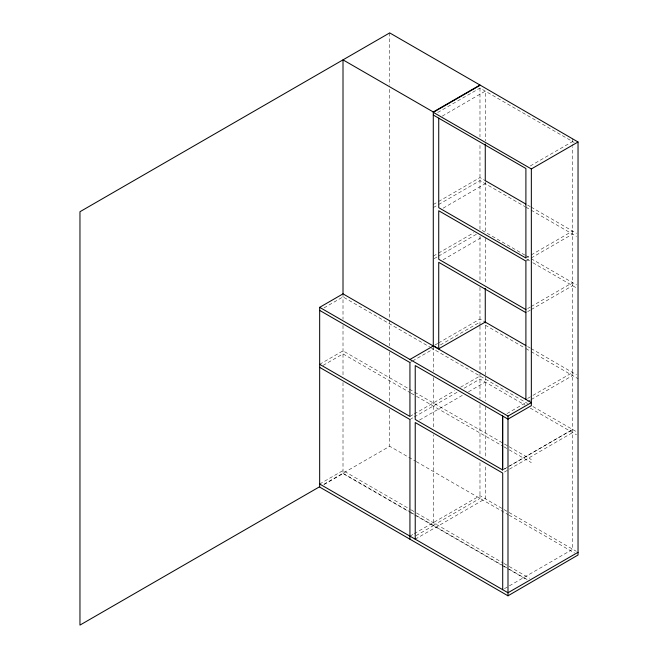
<?xml version="1.0" encoding="UTF-8"?>
<svg xmlns="http://www.w3.org/2000/svg" width="658" height="658" viewBox="0 0 658 658"><rect width="100%" height="100%" fill="white"/><g stroke="black" fill="none" stroke-linecap="round" stroke-linejoin="round"><path stroke-width="0.49" stroke-dasharray="3.29 2.47" d="M442.242 116.137L485.267 91.133L485.267 140.968M443.122 208.191L485.267 183.689M443.122 259.77L480.883 237.826M507.014 413.578L525.997 402.564M527.757 401.553L530.397 400.023M531.277 399.513L572.592 375.554M504.431 468.998L572.641 429.493L507.787 466.941M504.431 472.049L572.641 432.553M437.693 112.493L479.978 88.073L574.146 142.441M433.285 204.539L437.693 201.998M438.573 201.488L479.978 177.578L485.267 180.637M433.285 207.591L437.693 205.049M438.573 204.539L479.978 180.637L524.961 206.604M530.299 165.956L572.592 141.544M323.983 307.903L343.007 296.923L429.748 346.996M433.285 256.118L437.693 253.577M438.573 253.067L473.809 232.726M434.165 258.668L437.693 256.636M438.573 256.126L476.458 234.248M319.665 364.318L343.007 350.837L408.503 388.648M323.119 365.379L343.007 353.897L410.271 392.727M525.898 258.01L530.299 255.46M531.179 254.959L572.592 231.048M525.898 261.061L530.299 258.52M531.179 258.01L572.592 234.1M437.693 343.443L433.285 345.985L433.285 371.425M438.573 342.933L479.978 319.023L485.267 322.083L485.267 376.006M409.934 362.517L411.669 361.522M412.533 361.02L433.285 349.036M440.334 344.973L479.978 322.083M527.658 308.569L530.299 307.047M531.179 306.538L572.592 282.627M527.658 311.629L530.299 310.099M531.179 309.589L572.592 285.687M409.934 416.44L413.397 414.441M414.26 413.94L454.431 390.753M460.6 387.192L479.978 375.998M409.934 419.491L413.397 417.493M414.26 416.999L457.071 392.283M464.12 388.212L479.978 379.057L524.985 405.04M419.549 420.051L463.248 394.825M468.529 391.773L485.267 382.109M319.665 484.017L343.007 470.536L410.271 509.374M323.983 484.214L389.701 446.272L415.371 461.094M323.983 484.576L343.007 473.595L408.503 511.406M527.658 398.435L532.059 395.894M532.939 395.384L572.592 372.494L572.592 146.627M502.597 469.935L506.923 467.435M409.934 536.138L413.397 534.14M414.26 533.638L479.978 495.696L508.247 512.014M433.285 525.355L479.978 498.394L479.978 461.932M415.988 535.694L433.285 525.709L433.285 434.667M415.231 539.19L485.267 498.756L485.267 464.984M504.431 588.696L572.748 549.257L572.592 372.494M527.609 205.074L530.249 206.604M531.138 207.114L576.482 233.294M525.841 207.114L530.249 209.663M531.138 210.173L576.482 236.354M524.961 255.131L479.978 229.165L479.978 144.02M525.841 255.641L530.249 258.191M531.138 258.693L576.482 284.873M526.729 259.203L532.018 262.262M532.898 262.772L576.482 287.933M527.609 346.527L530.249 348.049M531.138 348.559L576.482 374.739M485.267 325.134L524.961 348.049M525.841 348.559L530.258 351.109M531.138 351.619L578.037 378.695M430.628 347.506L527.634 403.51M532.922 406.57L576.498 431.722M530.282 408.1L576.498 434.782M409.391 389.158L413.816 391.716M414.696 392.226L508.297 446.264M509.177 446.774L531.343 459.572M411.16 393.237L415.585 395.795M416.465 396.305L503.049 446.297M503.938 446.807L508.354 449.356M509.234 449.866L531.343 462.623M509.127 512.524L576.276 551.289M416.251 461.603L508.247 514.712M509.127 515.222L574.5 552.967M411.16 509.884L415.585 512.434M416.465 512.944L503.074 562.952M503.962 563.462L508.379 566.012M509.259 566.522L529.575 578.25M343.007 473.234L410.271 512.064M411.16 512.574L415.585 515.132M416.465 515.642L503.074 565.641M503.954 566.151L508.371 568.701M509.259 569.211L527.806 579.928M409.391 511.916L413.816 514.474M414.696 514.984L501.306 564.983M502.194 565.493L506.611 568.043M507.491 568.553L526.926 579.772M572.592 138.846L572.592 145.615M485.267 181.657L485.267 232.216M485.267 238.336L485.267 283.269M485.267 377.018L485.267 400.525M485.267 406.669L485.267 457.828M479.978 88.073L479.978 136.897M479.978 236.304L479.978 281.237M479.978 287.365L479.978 325.134M479.978 326.154L479.978 372.946M479.978 373.966L479.978 398.493M479.978 404.637L479.978 454.768M433.285 377.528L433.285 428.522M389.701 32.9L389.701 85.211M389.701 89.315L389.701 319.081M389.701 320.109L389.701 345.754M389.701 351.907L389.701 403.19M389.701 409.35L389.701 446.272M343.007 293.863L343.007 319.303M343.007 325.406L343.007 375.381M343.007 382.545L343.007 473.595"/><path stroke-width="0.99" d="M343.007 293.863L343.007 59.862L433.285 111.975L479.978 85.022L578.037 141.996L578.037 555.007L507.992 595.803L319.665 487.068L319.665 307.344L343.007 293.863L531.343 402.597L507.992 416.078L319.665 307.344M479.978 85.384L433.285 112.337L531.343 168.95L578.037 141.996M409.934 359.465L433.285 345.985L433.285 111.975M319.665 486.714L79.963 625.1L79.963 211.728L389.701 32.9L479.978 85.022M578.037 552.309L507.992 592.751L319.665 484.017M433.285 345.623L438.73 348.773L485.267 322.083L525.841 345.508M433.285 115.035L525.898 168.506L525.898 258.01L438.73 207.681L438.73 118.177M525.841 204.062L485.267 180.637L485.267 144.02M525.898 309.589L438.73 259.268L438.73 210.741L525.898 261.061L525.898 399.455M525.898 312.64L438.73 262.32L438.73 348.773M319.665 310.395L409.934 362.517L409.934 416.44L319.665 364.318M319.665 367.37L409.934 419.491L409.934 539.19M531.343 168.95L531.343 405.657L507.992 419.13L415.231 365.577L415.231 419.491L502.704 469.993L502.704 416.078M507.992 416.078L507.992 595.803M502.704 589.691L502.704 473.053L415.231 422.551L415.231 539.19M502.597 416.012L502.597 469.935M485.267 288.377L485.267 322.083"/></g></svg>
